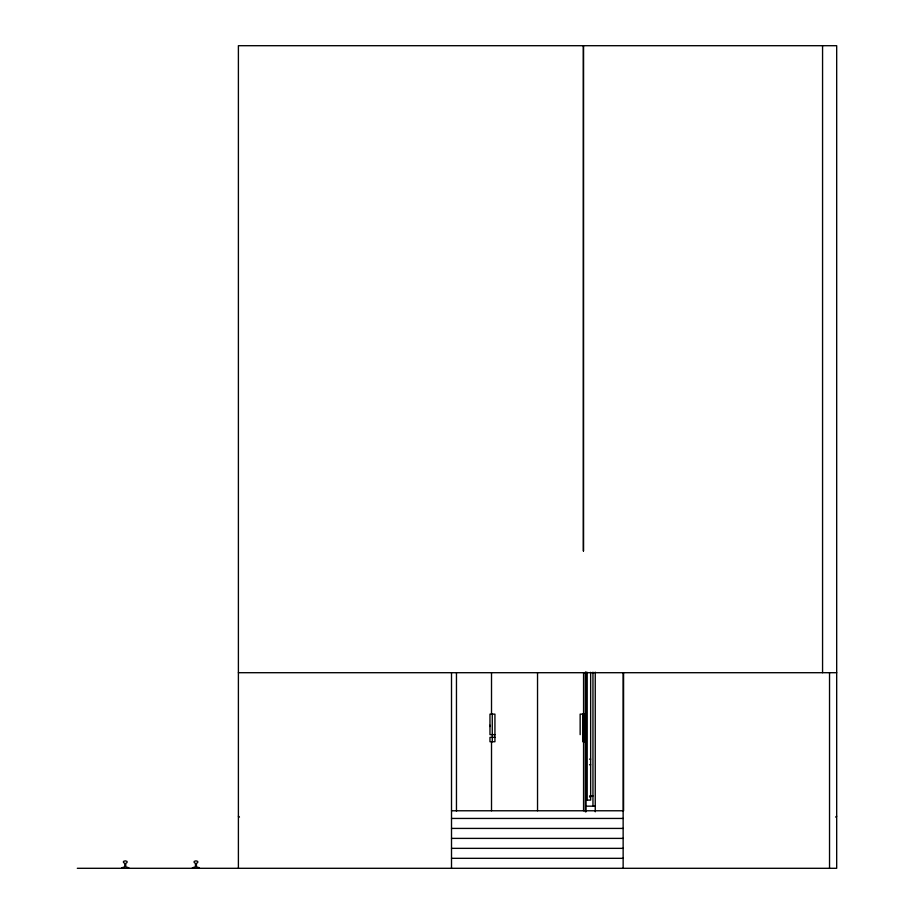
<?xml version="1.0" encoding="UTF-8"?>
<svg xmlns="http://www.w3.org/2000/svg" width="914" height="914" viewBox="0 0 914 914"><rect width="100%" height="100%" fill="white"/><g stroke="black" fill="none" stroke-linecap="round" stroke-linejoin="round"><path stroke-width="1.37" d="M121.813 867.797L124.761 866.826L124.761 863.364L123.481 862.542L123.481 861.422L125.264 860.839L127.046 861.422L127.046 862.542L125.755 863.364L125.755 866.826L128.851 867.809M192.351 867.809L195.447 866.826L195.447 863.364L194.168 862.542L194.168 861.422L195.95 860.839L197.732 861.422L197.732 862.542L196.441 863.364L196.441 866.826L199.389 867.797M238.394 672.704L836.687 672.704M489.973 725.225L489.973 726.516M494.931 734.639L489.973 734.639L489.973 714.131L494.931 714.131L494.931 741.734L489.973 741.734L489.973 737.347L494.931 737.347M582.812 734.639L585.109 734.639M582.812 737.347L585.109 737.347M589.507 759.146L590.65 759.146M589.507 764.755L590.65 764.755M589.507 795.957L592.957 795.957M589.507 796.962L590.65 796.962M587.199 800.093L590.65 800.104L590.65 672.304M586.057 806.171L595.254 806.171M451.505 810.775L623.577 810.775L623.577 672.704M451.505 818.441L623.142 818.441M451.505 828.415L623.142 828.415M451.505 838.389L623.142 838.389M451.505 848.352L623.142 848.352M451.505 858.326L623.142 858.326M77.313 868.3L836.687 868.3L836.687 45.7L238.394 45.7L238.394 868.3M829.535 672.704L829.535 868.3M822.566 45.7L822.566 672.704M623.142 672.704L623.142 868.3M595.254 672.178L595.254 811.792M592.957 672.178L592.957 806.171M587.199 672.304L587.199 800.104M586.057 671.95L586.057 811.792M585.326 672.178L585.326 811.792M583.566 672.704L583.566 810.775M582.812 714.131L582.812 741.734L585.109 741.734L585.109 714.131L580.15 714.131L580.15 734.639M537.535 672.704L537.535 810.775M492.269 714.131L492.269 741.734M491.515 672.704L491.515 714.131M491.515 741.734L491.515 810.775M456.463 672.921L456.463 811.186M451.505 672.704L451.505 868.3M835.625 817.082A18.543 18.543 0 0 1 836.687 816.191M238.394 816.191A18.543 18.543 0 0 1 239.457 817.082M583.44 45.7L583.44 551.028L583.44 45.7"/></g></svg>
